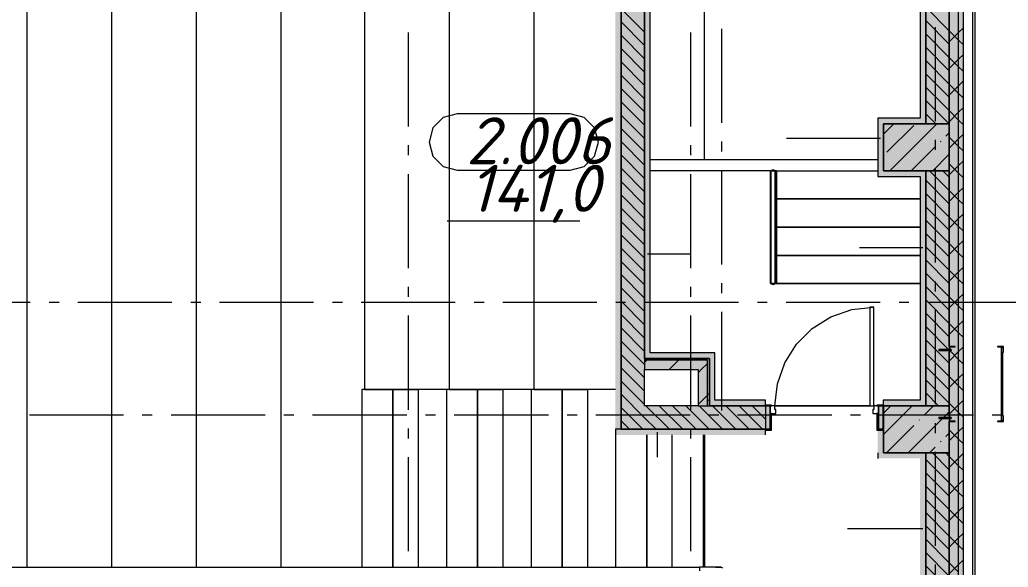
# Model space of a CAD drawing. Header units: millimetres. Extents: x -537608 to 253996, y -217170 to 186033.
# Drawn here: x -352091 to -341584, y 20583 to 26405 of the extents above; entities that cross this region are included whole.
import ezdxf

# ---------------------------------------------------------------- set-up
doc = ezdxf.new("R2010")
doc.units = ezdxf.units.MM
doc.layers.add('PDF _Геометрия', color=7, linetype='Continuous')
doc.layers.add('PDF _Текст', color=7, linetype='Continuous')
doc.layers.add('PDF _Сплошная заливка', color=7, linetype='Continuous', true_color=0xffffff)
doc.styles.add('PDF ISOCPEUR Italic', font='isocpeui.ttf')

msp = doc.modelspace()

# ---------------------------------------------------------------- hatches: boundary and pattern name
at = {"layer": 'PDF _Сплошная заливка', "transparency": 33554559}
h = msp.add_hatch(color=256, dxfattribs=at)
h.paths.add_polyline_path([(-342211.3659, 22131.549), (-342198.3707, 22137.5494), (-342150.6698, 22137.5494), (-342148.3705, 22131.549), (-342209.4196, 22131.549)], flags=0)
h.paths.add_polyline_path([(-342111.3655, 13499.3472), (-342111.3655, 31437.8517), (-342211.3659, 31437.8517), (-342208.6015, 22925.5479), (-342205.3635, 22918.5508), (-342204.8296, 22896.8791), (-342191.3693, 22893.8434), (-342191.3693, 22888.2199), (-342205.3635, 22888.2199), (-342205.3635, 22870.8499), (-342211.3659, 22868.5506), (-342210.143, 22194.0816), (-342205.3635, 22192.2495), (-342205.3635, 22174.8794), (-342191.3693, 22171.8437), (-342191.3693, 22166.2181), (-342205.3635, 22166.2181), (-342209.4713, 22135.6612), (-342211.3659, 22131.549), (-342211.3659, 13499.3472)], flags=0)
h.paths.add_polyline_path([(-342150.6698, 22925.5479), (-342205.3635, 22928.7816), (-342204.4506, 22931.5503), (-342148.3705, 22931.5503)], flags=0)
for points in [[(-342111.3655, 13549.3473), (-342061.3653, 13549.3473), (-342061.3653, 31437.8517), (-342111.3655, 31437.8517), (-342111.3655, 13676.3458)], [(-344781.3648, 22784.3485), (-344761.3682, 22784.3485), (-344761.3682, 22804.3495), (-345449.6247, 22804.3495), (-345449.6247, 22784.3485), (-344883.6905, 22784.3485)], [(-344881.3653, 22684.3481), (-344781.3648, 22684.3481), (-344781.3648, 22784.3485), (-345449.6247, 22784.3485), (-345449.6247, 22684.3481), (-344883.6905, 22684.3481)], [(-342369.7545, 21799.3482), (-342211.3659, 21799.3482), (-342211.3659, 22166.2181), (-342320.3657, 22169.2537), (-342320.3657, 22174.8794), (-342211.3659, 22174.8794), (-342211.3659, 22299.3482), (-342911.3689, 22299.3482), (-342909.371, 21799.3482), (-342461.367, 21799.3482)]]:
    msp.add_hatch(color=256, dxfattribs=at).paths.add_polyline_path(points)
at = {"layer": 'PDF _Сплошная заливка', "true_color": 0xd225fe, "transparency": 33554559}
msp.add_hatch(color=200, dxfattribs=at).paths.add_polyline_path([(-345759.6243, 22049.3493), (-345699.6257, 22049.3493), (-345699.6257, 30989.3525), (-345759.6243, 30989.3525), (-345759.6243, 24461.5948)])
at = {"layer": 'PDF _Сплошная заливка', "transparency": 33554559}
h = msp.add_hatch(color=256, dxfattribs=at)
h.paths.add_polyline_path([(-342369.7545, 13399.3468), (-342211.3659, 13399.3468), (-342211.3659, 16298.9996), (-342461.367, 16298.9996), (-342461.367, 13399.3468)], flags=0)
h.paths.add_polyline_path([(-342461.367, 16798.9996), (-342211.3659, 16798.9996), (-342211.3659, 19649.001), (-342461.367, 19649.001), (-342461.367, 17341.7551)], flags=0)
h.paths.add_polyline_path([(-342211.3659, 20149.0009), (-342211.3659, 21799.3482), (-342461.367, 21799.3482), (-342461.367, 20149.0009), (-342369.7545, 20149.0009)], flags=0)
h.paths.add_polyline_path([(-342211.3659, 22299.3482), (-342211.3659, 22888.2199), (-342320.3657, 22891.2556), (-342320.3657, 22896.8791), (-342211.3659, 22896.8791), (-342211.3659, 24799.3502), (-342461.367, 24799.3502), (-342461.367, 22299.3482), (-342369.7545, 22299.3482)], flags=0)
h.paths.add_polyline_path([(-342461.367, 25299.348), (-342211.3659, 25299.348), (-342211.3659, 27799.3501), (-342461.367, 27799.3501), (-342461.367, 27309.5272)], flags=0)
h.paths.add_polyline_path([(-342211.3659, 28299.3479), (-342211.3659, 30799.35), (-342461.367, 30799.35), (-342461.367, 28299.3479)], flags=0)
at = {"layer": 'PDF _Сплошная заливка', "true_color": 0x56bc34, "transparency": 33554559}
for points in [[(-342521.3655, 25299.348), (-342521.3655, 25359.3509), (-342971.3674, 25359.3509), (-342971.3674, 25299.348), (-342911.3689, 25299.348)], [(-342521.3655, 24739.3474), (-342461.367, 24739.3474), (-342461.367, 24799.3502), (-342911.3689, 24799.3502), (-342911.3689, 24739.3474)]]:
    msp.add_hatch(color=85, dxfattribs=at).paths.add_polyline_path(points)
h = msp.add_hatch(color=85, dxfattribs=at)
h.paths.add_polyline_path([(-342909.371, 22299.3482), (-342521.3655, 22299.3482), (-342521.3655, 22359.3489), (-342914.3658, 22359.3489), (-342914.3658, 22307.3486), (-342909.371, 22307.3486), (-342909.371, 22300.1124)], flags=0)
h.paths.add_polyline_path([(-344761.3682, 22299.3482), (-344169.366, 22299.9079), (-344169.366, 22307.3486), (-344164.3712, 22307.3486), (-344164.3712, 22359.3489), (-344761.3682, 22359.3489)], flags=0)
at = {"layer": 'PDF _Сплошная заливка', "true_color": 0xff7d7d, "transparency": 33554559}
for points in [[(-345759.6243, 21989.3486), (-344164.3712, 21989.3486), (-344164.3712, 22041.3489), (-344169.366, 22041.3489), (-344169.366, 22049.3493), (-345759.6243, 22049.3493)], [(-342914.3658, 21799.3482), (-342911.3689, 21799.3482), (-342914.3658, 22041.3489), (-342971.3674, 22041.3489), (-342971.3674, 21799.3482), (-342964.366, 21799.3482)], [(-342521.3655, 20209.0017), (-342461.367, 20209.0017), (-342461.367, 21799.3482), (-342521.3655, 21799.3482), (-342521.3655, 21613.658)]]:
    msp.add_hatch(color=11, dxfattribs=at).paths.add_polyline_path(points)

# ---------------------------------------------------------------- linework, layer by layer
at = {"layer": 'PDF _Геометрия', "lineweight": 9}
for p, q in [((-342111.3655, 13676.3458), (-342111.3655, 31437.8517)), ((-342061.3653, 13676.3458), (-342061.3653, 31437.8517)), ((-345699.6257, 30989.3525), (-345699.6257, 22049.3493)), ((-345699.6257, 22049.3493), (-345699.6257, 30989.3525)), ((-345449.6247, 30989.3525), (-345449.6247, 22804.3495)), ((-345449.6247, 22804.3495), (-345449.6247, 30989.3525)), ((-345389.6261, 22864.348), (-345389.6261, 30989.3525)), ((-341961.3649, 16002.4086), (-341961.3649, 30896.1943)), ((-341934.3668, 16002.4086), (-341934.3668, 30896.1943)), ((-342521.3655, 27739.3516), (-342521.3655, 25359.3509)), ((-342461.367, 27799.3501), (-342461.367, 25299.348)), ((-342461.367, 25299.348), (-342461.367, 27739.3516)), ((-342211.3659, 25299.348), (-342211.3659, 27799.3501)), ((-342211.3659, 27799.3501), (-342211.3659, 25299.348)), ((-345449.6247, 26272.8323), (-345699.6257, 26522.8333)), ((-342211.3659, 26287.27), (-342461.367, 26537.2667)), ((-345449.6247, 26131.4133), (-345699.6257, 26381.41)), ((-342211.3659, 26145.8467), (-342461.367, 26395.8478)), ((-342111.3655, 26187.2695), (-342211.3659, 26287.27)), ((-342211.3659, 26169.6928), (-342111.3655, 26269.6932)), ((-342111.3655, 26269.6932), (-342061.3653, 26319.6934)), ((-345449.6247, 25989.99), (-345699.6257, 26239.9911)), ((-342211.3659, 26004.4277), (-342461.367, 26254.4245)), ((-342061.3653, 26137.2693), (-342111.3655, 26187.2695)), ((-345449.6247, 25848.5711), (-345699.6257, 26098.5678)), ((-342211.3659, 25863.0045), (-342461.367, 26113.0055)), ((-345449.6247, 25707.1478), (-345699.6257, 25957.1488)), ((-342211.3659, 25721.5812), (-342461.367, 25971.5822)), ((-342111.3655, 25904.4273), (-342211.3659, 26004.4277)), ((-342211.3659, 25886.8506), (-342111.3655, 25986.851)), ((-342111.3655, 25986.851), (-342061.3653, 26036.8512)), ((-342061.3653, 25854.4271), (-342111.3655, 25904.4273)), ((-345449.6247, 25565.7245), (-345699.6257, 25815.7256)), ((-342211.3659, 25580.1622), (-342461.367, 25830.1633)), ((-342111.3655, 25704.0087), (-342061.3653, 25754.009)), ((-345449.6247, 25424.3056), (-345699.6257, 25674.3066)), ((-342211.3659, 25438.739), (-342461.367, 25688.74)), ((-342111.3655, 25621.585), (-342211.3659, 25721.5812)), ((-342211.3659, 25604.0083), (-342111.3655, 25704.0087)), ((-345449.6247, 25282.8823), (-345699.6257, 25532.8833)), ((-342213.3983, 25299.348), (-342461.367, 25547.3167)), ((-342061.3653, 25571.5848), (-342111.3655, 25621.585)), ((-342111.3655, 25338.7385), (-342211.3659, 25438.739)), ((-342111.3655, 25421.1665), (-342061.3653, 25471.1624)), ((-345449.6247, 25141.4633), (-345699.6257, 25391.4644)), ((-342521.3655, 25359.3509), (-342971.3674, 25359.3509)), ((-342971.3674, 25359.3509), (-342971.3674, 25299.348)), ((-342354.8216, 25299.348), (-342461.367, 25405.8978)), ((-342211.3659, 25321.1661), (-342111.3655, 25421.1665)), ((-342061.3653, 25288.7383), (-342111.3655, 25338.7385)), ((-345449.6247, 25000.0401), (-345699.6257, 25250.0411)), ((-342971.3674, 25299.348), (-342971.3674, 24739.3474)), ((-342911.3689, 25186.7356), (-342798.7522, 25299.348)), ((-342911.3689, 24799.3502), (-342911.3689, 25299.348)), ((-342911.3689, 25299.348), (-342521.3655, 25299.348)), ((-342461.367, 25299.348), (-342911.3689, 25299.348)), ((-342911.3689, 25299.348), (-342911.3689, 24799.3502)), ((-342873.4166, 24996.5867), (-342588.2965, 25281.711)), ((-342842.5605, 24799.3502), (-342342.5583, 25299.348)), ((-342521.3655, 25299.348), (-342461.367, 25299.348)), ((-342461.367, 25299.348), (-342211.3659, 25299.348)), ((-342211.3659, 25299.348), (-342461.367, 25299.348)), ((-342211.3659, 25299.348), (-342211.3659, 24799.3502)), ((-342211.3659, 24799.3502), (-342211.3659, 25299.348)), ((-342941.3639, 25142.4623), (-343941.3682, 25142.4623)), ((-342303.1679, 25110.6373), (-342298.4314, 25115.3781)), ((-342246.1491, 25167.6604), (-342211.3659, 25202.4393)), ((-342111.3655, 25055.8963), (-342211.3659, 25155.8967)), ((-342211.3659, 25038.3195), (-342111.3655, 25138.32)), ((-342111.3655, 25138.32), (-342061.3653, 25188.3202)), ((-345449.6247, 24858.6211), (-345699.6257, 25108.6178)), ((-342614.4593, 24799.3502), (-342360.1954, 25053.6098)), ((-342061.3653, 25005.8961), (-342111.3655, 25055.8963)), ((-345449.6247, 24717.1978), (-345699.6257, 24967.1989)), ((-345389.6261, 24919.3473), (-342971.3674, 24919.3473)), ((-342386.3581, 24799.3502), (-342211.3659, 24974.3424)), ((-342111.3655, 24855.4777), (-342061.3653, 24905.478)), ((-345449.6247, 24575.7789), (-345699.6257, 24825.7756)), ((-344111.3654, 24799.3502), (-345389.6261, 24799.3502)), ((-344105.9658, 24499.349), (-344105.9658, 24799.3502)), ((-344105.9658, 24799.3502), (-344065.9639, 24799.3502)), ((-344098.4649, 24799.3502), (-344094.8049, 24808.1859)), ((-344094.8049, 24808.1859), (-344085.9692, 24811.8503)), ((-344085.9692, 24811.8503), (-344077.1248, 24808.1859)), ((-344077.1248, 24808.1859), (-344073.4648, 24799.3502)), ((-344065.9639, 24799.3502), (-344065.9639, 24499.349)), ((-344045.9673, 24799.3502), (-344065.9639, 24799.3502)), ((-344065.9639, 24799.3502), (-344045.9673, 24799.3502)), ((-344045.9673, 24504.0725), (-344045.9673, 24799.3502)), ((-344045.9673, 24799.3502), (-344045.9673, 24499.349)), ((-344045.9673, 24799.3502), (-344045.9673, 24504.0725)), ((-344045.9673, 24499.349), (-344045.9673, 24799.3502)), ((-342461.367, 24799.3502), (-342911.3689, 24799.3502)), ((-342911.3689, 24799.3502), (-342461.367, 24799.3502)), ((-342211.3659, 24799.3502), (-342461.367, 24799.3502)), ((-342461.367, 24799.3502), (-342461.367, 22299.3482)), ((-342461.367, 24739.3474), (-342461.367, 24799.3502)), ((-342461.367, 24799.3502), (-342211.3659, 24799.3502)), ((-342211.3659, 24590.2123), (-342420.5039, 24799.3502)), ((-342211.3659, 24731.6312), (-342279.0807, 24799.3502)), ((-342111.3655, 24773.054), (-342211.3659, 24873.0545)), ((-342211.3659, 24755.4773), (-342111.3655, 24855.4777)), ((-342211.3659, 24799.3502), (-342211.3659, 22931.5503)), ((-342211.3659, 22931.5503), (-342211.3659, 24799.3502)), ((-342971.3674, 24739.3474), (-342911.3689, 24739.3474)), ((-342911.3689, 24739.3474), (-342521.3655, 24739.3474)), ((-342521.3655, 24739.3474), (-342521.3655, 22359.3489)), ((-342461.367, 22299.3482), (-342461.367, 24739.3474)), ((-342211.3659, 24448.789), (-342461.367, 24698.79)), ((-342061.3653, 24723.0538), (-342111.3655, 24773.054)), ((-345449.6247, 24434.3556), (-345699.6257, 24684.3566)), ((-342111.3655, 24490.2118), (-342211.3659, 24590.2123)), ((-342111.3655, 24572.6355), (-342061.3653, 24622.6357)), ((-345449.6247, 24292.9323), (-345699.6257, 24542.9334)), ((-344105.9658, 23599.3494), (-344105.9658, 24499.349)), ((-344065.9639, 24499.349), (-344065.9639, 23599.3494)), ((-344045.9673, 23599.3494), (-344045.9673, 24504.0725)), ((-344045.9673, 24504.0725), (-344045.9673, 23599.3494)), ((-344045.9673, 24499.349), (-344045.9673, 23599.3494)), ((-344045.9673, 23599.3494), (-344045.9673, 24499.349)), ((-342211.3659, 24307.37), (-342461.367, 24557.3711)), ((-342211.3659, 24472.6351), (-342111.3655, 24572.6355)), ((-342061.3653, 24440.2116), (-342111.3655, 24490.2118)), ((-345449.6247, 24151.5133), (-345699.6257, 24401.5144)), ((-342211.3659, 24165.9468), (-342461.367, 24415.9478)), ((-342211.3659, 24024.5278), (-342461.367, 24274.5245)), ((-342111.3655, 24207.3696), (-342211.3659, 24307.37)), ((-342211.3659, 24189.7928), (-342111.3655, 24289.7933)), ((-342111.3655, 24289.7933), (-342061.3653, 24339.7935)), ((-345449.6247, 24010.0901), (-345699.6257, 24260.0911)), ((-342061.3653, 24157.3694), (-342111.3655, 24207.3696)), ((-345449.6247, 23868.6711), (-345699.6257, 24118.6679)), ((-342211.3659, 23883.1045), (-342461.367, 24133.1056)), ((-345449.6247, 23727.2478), (-345699.6257, 23977.2489)), ((-342491.3706, 23980.7625), (-343163.9794, 23980.7625)), ((-342211.3659, 23741.6856), (-342461.367, 23991.6823)), ((-342111.3655, 23924.5274), (-342211.3659, 24024.5278)), ((-342211.3659, 23906.9506), (-342111.3655, 24006.9511)), ((-342111.3655, 24006.9511), (-342061.3653, 24056.9513)), ((-345419.6211, 23917.3967), (-344953.472, 23917.3967)), ((-342061.3653, 23874.5271), (-342111.3655, 23924.5274)), ((-345449.6247, 23585.8288), (-345699.6257, 23835.8256)), ((-342211.3659, 23600.2623), (-342461.367, 23850.2633)), ((-342111.3655, 23724.1088), (-342061.3653, 23774.109)), ((-345449.6247, 23444.4056), (-345699.6257, 23694.4067)), ((-342211.3659, 23458.839), (-342461.367, 23708.8401)), ((-342111.3655, 23641.6851), (-342211.3659, 23741.6856)), ((-342211.3659, 23624.1084), (-342111.3655, 23724.1088)), ((-342061.3653, 23591.6849), (-342111.3655, 23641.6851)), ((-345449.6247, 23302.9823), (-345699.6257, 23552.9834)), ((-344065.9639, 23599.3494), (-344105.9658, 23599.3494)), ((-344094.8049, 23590.5094), (-344098.4649, 23599.3494)), ((-344085.9692, 23586.8494), (-344094.8049, 23590.5094)), ((-344077.1248, 23590.5094), (-344085.9692, 23586.8494)), ((-344073.4648, 23599.3494), (-344077.1248, 23590.5094)), ((-344045.9673, 23599.3494), (-344065.9639, 23599.3494)), ((-344065.9639, 23599.3494), (-344045.9673, 23599.3494)), ((-342211.3659, 23317.4201), (-342461.367, 23567.4211)), ((-342111.3655, 23358.8386), (-342211.3659, 23458.839)), ((-342211.3659, 23341.2661), (-342111.3655, 23441.2666)), ((-342111.3655, 23441.2666), (-342061.3653, 23491.2668)), ((-345449.6247, 23161.5633), (-345699.6257, 23411.5644)), ((-343248.0135, 23323.022), (-343014.3662, 23349.3483)), ((-343014.3662, 23349.3483), (-343054.3682, 23349.3483)), ((-343054.3682, 23349.3483), (-343054.3682, 22299.3482)), ((-343014.3662, 22299.3482), (-343014.3662, 23349.3483)), ((-342211.3659, 23175.9968), (-342461.367, 23425.9978)), ((-342061.3653, 23308.8427), (-342111.3655, 23358.8386)), ((-345449.6247, 23020.1401), (-345699.6257, 23270.1412)), ((-343669.028, 23120.274), (-343469.9486, 23245.3649)), ((-343469.9486, 23245.3649), (-343248.0135, 23323.022)), ((-342211.3659, 23034.5778), (-342461.367, 23284.5746)), ((-345449.6247, 22878.7211), (-345699.6257, 23128.7222)), ((-343835.2878, 22954.0143), (-343669.028, 23120.274)), ((-342214.294, 22896.0826), (-342461.367, 23143.1556)), ((-342111.3655, 23075.9964), (-342211.3659, 23175.9968)), ((-342211.3659, 23058.4239), (-342111.3655, 23158.4244)), ((-342111.3655, 23158.4244), (-342061.3653, 23208.4203)), ((-342061.3653, 23025.9961), (-342111.3655, 23075.9964)), ((-345449.6247, 22737.2978), (-345699.6257, 22987.2989)), ((-343960.383, 22754.9262), (-343835.2878, 22954.0143)), ((-342211.3659, 22751.7356), (-342461.367, 23001.7323)), ((-342111.3655, 22875.5778), (-342061.3653, 22925.578)), ((-345449.6247, 22595.8789), (-345699.6257, 22845.8757)), ((-345449.6247, 22804.3495), (-344761.3682, 22804.3495)), ((-345389.6261, 22804.3495), (-345449.6247, 22804.3495)), ((-345449.6247, 22804.3495), (-345449.6247, 22784.3485)), ((-344761.3682, 22864.348), (-345389.6261, 22864.348)), ((-344761.3682, 22804.3495), (-345389.6261, 22804.3495)), ((-344701.3697, 22864.348), (-344761.3682, 22864.348)), ((-344761.3682, 22804.3495), (-344761.3682, 22784.3485)), ((-344761.3682, 22359.3489), (-344761.3682, 22804.3495)), ((-344701.3697, 22359.3489), (-344701.3697, 22864.348)), ((-342211.3659, 22610.3123), (-342461.367, 22860.3134)), ((-342211.3659, 22775.5774), (-342111.3655, 22875.5778)), ((-342211.3659, 22299.3482), (-342211.3659, 22868.5506)), ((-342211.3659, 22868.5506), (-342211.3659, 22299.3482)), ((-342111.3655, 22793.1541), (-342205.3635, 22887.1564)), ((-345449.6247, 22454.4556), (-345699.6257, 22704.4567)), ((-345449.6247, 22761.7296), (-345427.0014, 22784.3485)), ((-344781.3648, 22784.3485), (-345449.6247, 22784.3485)), ((-345449.6247, 22784.3485), (-345449.6247, 22684.3481)), ((-345187.5929, 22684.3481), (-345087.5925, 22784.3485)), ((-344848.184, 22684.3481), (-344781.3648, 22751.1628)), ((-344781.3648, 22684.3481), (-344781.3648, 22784.3485)), ((-344761.3682, 22784.3485), (-344761.3682, 22684.3481)), ((-344038.0444, 22532.9954), (-343960.383, 22754.9262)), ((-342211.3659, 22468.889), (-342461.367, 22718.8901)), ((-342061.3653, 22743.1539), (-342111.3655, 22793.1541)), ((-345449.6247, 22299.3482), (-345449.6247, 22684.3481)), ((-345449.6247, 22684.3481), (-344881.3653, 22684.3481)), ((-344881.3653, 22651.1624), (-344848.184, 22684.3481)), ((-344881.3653, 22684.3481), (-344881.3653, 22299.3482)), ((-344781.3648, 22299.3482), (-344781.3648, 22684.3481)), ((-344761.3682, 22684.3481), (-344761.3682, 22299.3482)), ((-342111.3655, 22510.3119), (-342211.3659, 22610.3123)), ((-342211.3659, 22492.7351), (-342111.3655, 22592.7356)), ((-342111.3655, 22592.7356), (-342061.3653, 22642.7358)), ((-345449.6247, 22313.0345), (-345699.6257, 22563.0334)), ((-344064.3707, 22299.3482), (-344038.0444, 22532.9954)), ((-342211.3659, 22327.47), (-342461.367, 22577.4711)), ((-342061.3653, 22460.3117), (-342111.3655, 22510.3119)), ((-345449.6247, 22171.6134), (-345699.6257, 22421.6145)), ((-344881.3653, 22311.7535), (-344781.3648, 22411.7539)), ((-342324.6716, 22299.3482), (-342461.367, 22436.0479)), ((-345468.7774, 22049.3493), (-345699.6257, 22280.1912)), ((-344881.3653, 22299.3482), (-345449.6247, 22299.3482)), ((-345185.9394, 22049.3493), (-345435.9405, 22299.3482)), ((-345044.5162, 22049.3493), (-345294.5172, 22299.3482)), ((-344903.0929, 22049.3493), (-345153.094, 22299.3482)), ((-344761.6782, 22049.3493), (-345011.6707, 22299.3482)), ((-344881.3653, 22299.3482), (-344781.3648, 22299.3482)), ((-344620.255, 22049.3493), (-344870.256, 22299.3482)), ((-344781.3648, 22299.3482), (-344761.3682, 22299.3482)), ((-344761.3682, 22299.3482), (-344761.3682, 22359.3489)), ((-344761.3682, 22299.3482), (-344169.366, 22299.3482)), ((-344169.366, 22299.3482), (-344761.3682, 22299.3482)), ((-344478.8317, 22049.3493), (-344728.8327, 22299.3482)), ((-344164.3712, 22359.3489), (-344701.3697, 22359.3489)), ((-344337.4084, 22049.3493), (-344587.4095, 22299.3482)), ((-344195.9852, 22049.3493), (-344445.9862, 22299.3482)), ((-344164.3712, 22159.1499), (-344304.5629, 22299.3482)), ((-344099.3692, 22307.3486), (-344169.366, 22307.3486)), ((-344169.366, 22307.3486), (-344169.366, 22299.3482)), ((-344169.366, 22299.3482), (-344099.3692, 22299.3482)), ((-344164.3712, 22307.3486), (-344164.3712, 22359.3489)), ((-344114.3709, 22299.3482), (-344164.3712, 22299.3482)), ((-344164.3712, 22299.3482), (-344164.3712, 22049.3493)), ((-344064.3707, 22299.3482), (-344114.3709, 22299.3482)), ((-344114.3709, 22299.3482), (-344114.3709, 22219.3487)), ((-344114.3709, 22049.3493), (-344114.3709, 22299.3482)), ((-344099.3692, 22299.3482), (-344114.3709, 22299.3482)), ((-344114.3709, 22299.3482), (-344114.3709, 22298.3492)), ((-344114.3709, 22298.3492), (-344099.3692, 22298.3492)), ((-344099.3692, 22299.3482), (-344099.3692, 22307.3486)), ((-344099.3692, 22298.3492), (-344099.3692, 22299.3482)), ((-344064.3707, 22259.3484), (-344064.3707, 22299.3482)), ((-343054.3682, 22299.3482), (-343014.3662, 22299.3482)), ((-343014.3662, 22299.3482), (-343014.3662, 22259.3484)), ((-342964.366, 22299.3482), (-343014.3662, 22299.3482)), ((-342909.371, 22307.3486), (-342979.3678, 22307.3486)), ((-342979.3678, 22307.3486), (-342979.3678, 22299.3482)), ((-342964.366, 22299.3482), (-342979.3678, 22299.3482)), ((-342979.3678, 22299.3482), (-342979.3678, 22298.3492)), ((-342979.3678, 22299.3482), (-342909.371, 22299.3482)), ((-342979.3678, 22298.3492), (-342964.366, 22298.3492)), ((-342964.366, 22219.3487), (-342964.366, 22299.3482)), ((-342914.3658, 22299.3482), (-342964.366, 22299.3482)), ((-342964.366, 22299.3482), (-342964.366, 22049.3493)), ((-342964.366, 22298.3492), (-342964.366, 22299.3482)), ((-342521.3655, 22359.3489), (-342914.3658, 22359.3489)), ((-342914.3658, 22359.3489), (-342914.3658, 22307.3486)), ((-342914.3658, 22049.3493), (-342914.3658, 22299.3482)), ((-342911.3689, 21993.3573), (-342605.3738, 22299.3482)), ((-342911.3689, 22221.4543), (-342833.475, 22299.3482)), ((-342911.3689, 22299.3482), (-342911.3689, 22049.3493)), ((-342909.371, 22299.3482), (-342909.371, 22307.3486)), ((-342461.367, 22299.3482), (-342909.371, 22299.3482)), ((-342909.371, 22299.3482), (-342521.3655, 22299.3482)), ((-342521.3655, 22299.3482), (-342461.367, 22299.3482)), ((-342474.2416, 22202.3791), (-342377.2812, 22299.3482)), ((-342461.367, 22299.3482), (-342211.3659, 22299.3482)), ((-342211.3659, 22299.3482), (-342461.367, 22299.3482)), ((-342111.3655, 22227.4697), (-342211.3659, 22327.47)), ((-342211.3659, 22209.8929), (-342111.3655, 22309.8934)), ((-342211.3659, 22299.3482), (-342211.3659, 22194.5488)), ((-342211.3659, 22194.5488), (-342211.3659, 22299.3482)), ((-342111.3655, 22309.8934), (-342061.3653, 22359.8936)), ((-345327.3627, 22049.3493), (-345449.6247, 22171.6134)), ((-344114.3709, 22219.3487), (-344054.3638, 22219.3487)), ((-344099.3692, 22219.3487), (-344114.3709, 22219.3487)), ((-344114.3709, 22219.3487), (-344114.3709, 22049.3493)), ((-344099.3692, 22049.3493), (-344099.3692, 22219.3487)), ((-344054.3638, 22259.3484), (-344064.3707, 22259.3484)), ((-344054.3638, 22219.3487), (-344054.3638, 22259.3484)), ((-343014.3662, 22259.3484), (-343024.3646, 22259.3484)), ((-343024.3646, 22259.3484), (-343024.3646, 22219.3487)), ((-343024.3646, 22219.3487), (-342964.366, 22219.3487)), ((-342964.366, 22219.3487), (-342979.3678, 22219.3487)), ((-342979.3678, 22219.3487), (-342979.3678, 22049.3493)), ((-342964.366, 22049.3493), (-342964.366, 22219.3487)), ((-342277.1172, 22171.4088), (-342211.3659, 22237.1601)), ((-342061.3653, 22177.4694), (-342111.3655, 22227.4697)), ((-345610.2006, 22049.3493), (-345699.6257, 22138.7701)), ((-342873.4166, 21803.2084), (-342588.2965, 22088.3306)), ((-342649.1822, 21799.3482), (-342279.2701, 22169.2537)), ((-342531.2691, 22145.3559), (-342526.5326, 22150.0968)), ((-342211.3659, 21799.3482), (-342211.3659, 22131.549)), ((-342211.3659, 22131.549), (-342211.3659, 21799.3482)), ((-342111.3655, 22027.0511), (-342061.3653, 22077.0513)), ((-345699.6257, 22049.3493), (-345759.6243, 22049.3493)), ((-345759.6243, 22049.3493), (-345759.6243, 21989.3486)), ((-345699.6257, 22049.3493), (-345449.6247, 22049.3493)), ((-345449.6247, 22049.3493), (-345699.6257, 22049.3493)), ((-345449.6247, 22049.3493), (-344169.366, 22049.3493)), ((-344169.366, 22049.3493), (-345449.6247, 22049.3493)), ((-345315.4526, 22019.3478), (-345315.4526, 21753.1996)), ((-344099.3692, 22049.3493), (-344169.366, 22049.3493)), ((-344169.366, 22049.3493), (-344169.366, 22041.3489)), ((-344169.366, 22041.3489), (-344099.3692, 22041.3489)), ((-344164.3712, 22049.3493), (-344114.3709, 22049.3493)), ((-344164.3712, 21989.3486), (-344164.3712, 22041.3489)), ((-344114.3709, 22049.3493), (-344099.3692, 22049.3493)), ((-344099.3692, 22041.3489), (-344099.3692, 22049.3493)), ((-342979.3678, 22049.3493), (-342964.366, 22049.3493)), ((-342909.371, 22049.3493), (-342979.3678, 22049.3493)), ((-342979.3678, 22049.3493), (-342979.3678, 22041.3489)), ((-342979.3678, 22041.3489), (-342909.371, 22041.3489)), ((-342964.366, 22049.3493), (-342914.3658, 22049.3493)), ((-342911.3689, 21799.3482), (-342911.3689, 22041.3489)), ((-342911.3689, 22041.3489), (-342911.3689, 21799.3482)), ((-342909.371, 22041.3489), (-342909.371, 22049.3493)), ((-342246.1491, 21974.2822), (-342211.3659, 22009.061)), ((-342111.3655, 21944.6274), (-342211.3659, 22044.6278)), ((-342211.3659, 21927.0507), (-342111.3655, 22027.0511)), ((-342421.0809, 21799.3482), (-342360.1954, 21860.2316)), ((-342303.1679, 21917.2569), (-342298.4314, 21921.9977)), ((-342061.3653, 21894.6272), (-342111.3655, 21944.6274)), ((-342971.3674, 21799.3482), (-342971.3674, 21739.3475)), ((-342521.3655, 21799.3482), (-342911.3689, 21799.3482)), ((-342911.3689, 21799.3482), (-342461.367, 21799.3482)), ((-342461.367, 21799.3482), (-342521.3655, 21799.3482)), ((-342461.367, 21799.3482), (-342461.367, 20149.0009)), ((-342211.3659, 21799.3482), (-342461.367, 21799.3482)), ((-342461.367, 20209.0017), (-342461.367, 21799.3482)), ((-342461.367, 21799.3482), (-342211.3659, 21799.3482)), ((-342211.3659, 21620.3623), (-342390.3539, 21799.3482)), ((-342211.3659, 21761.7834), (-342248.9307, 21799.3482)), ((-342211.3659, 20149.0009), (-342211.3659, 21799.3482)), ((-342211.3659, 21799.3482), (-342211.3659, 20149.0009)), ((-342111.3655, 21661.783), (-342211.3659, 21761.7834)), ((-342111.3655, 21744.2089), (-342061.3653, 21794.2091)), ((-342211.3659, 21478.9412), (-342461.367, 21728.9423)), ((-342211.3659, 21644.2085), (-342111.3655, 21744.2089)), ((-342061.3653, 21611.785), (-342111.3655, 21661.783)), ((-342211.3659, 21337.5201), (-342461.367, 21587.519)), ((-342211.3659, 21196.0989), (-342461.367, 21446.0979)), ((-342111.3655, 21378.9408), (-342211.3659, 21478.9412)), ((-342211.3659, 21361.3662), (-342111.3655, 21461.3645)), ((-342111.3655, 21461.3645), (-342061.3653, 21511.3647)), ((-342061.3653, 21328.9406), (-342111.3655, 21378.9408)), ((-342211.3659, 21054.6778), (-342461.367, 21304.6768)), ((-342111.3655, 21178.5222), (-342061.3653, 21228.5224)), ((-342211.3659, 20913.2567), (-342461.367, 21163.2557)), ((-342111.3655, 21096.0985), (-342211.3659, 21196.0989)), ((-342211.3659, 21078.5218), (-342111.3655, 21178.5222)), ((-342211.3659, 20771.8334), (-342461.367, 21021.8346)), ((-342061.3653, 21046.0983), (-342111.3655, 21096.0985)), ((-342491.3706, 20991.5101), (-343291.3654, 20991.5101)), ((-342111.3655, 20813.2563), (-342211.3659, 20913.2567)), ((-342111.3655, 20895.68), (-342061.3653, 20945.6802)), ((-342211.3659, 20630.4123), (-342461.367, 20880.4134)), ((-342211.3659, 20795.6796), (-342111.3655, 20895.68)), ((-342061.3653, 20763.2561), (-342111.3655, 20813.2563)), ((-342211.3659, 20488.9912), (-342461.367, 20738.9923)), ((-342211.3659, 20347.5701), (-342461.367, 20597.5712)), ((-342111.3655, 20530.4119), (-342211.3659, 20630.4123)), ((-342211.3659, 20512.8374), (-342111.3655, 20612.8378)), ((-342111.3655, 20612.8378), (-342061.3653, 20662.838)), ((-357146.3677, 20583.8116), (-344866.3721, 20583.8116)), ((-344866.3721, 20583.8116), (-344866.3721, 20543.8098)), ((-344696.3662, 20583.8116), (-344866.3721, 20583.8116)), ((-344685.2053, 20583.8116), (-344696.3662, 20583.8116)), ((-344696.3662, 20583.8116), (-344669.6696, 20583.8116)), ((-344660.1363, 20583.8116), (-344685.2053, 20583.8116)), ((-344669.6696, 20583.8116), (-344648.5448, 20583.8116)), ((-344642.637, 20583.8116), (-344660.1363, 20583.8116)), ((-344648.5448, 20583.8116), (-344637.4183, 20583.8116)), ((-344636.3677, 20583.8116), (-344642.637, 20583.8116)), ((-344637.4183, 20583.8116), (-344636.3677, 20583.8116)), ((-344636.3677, 20583.8116), (-344622.0376, 20577.7618))]:
    msp.add_line(p, q, dxfattribs=at)
at = {"layer": 'PDF _Геометрия', "color": 9, "lineweight": 9, "true_color": 0xc0c0c0}
for p, q in [((-352011.3734, 20583.8116), (-352011.3734, 30989.3525)), ((-351111.3695, 20583.8116), (-351111.3695, 30989.3525)), ((-350211.3657, 20583.8116), (-350211.3657, 30989.3525)), ((-349311.3704, 20583.8116), (-349311.3704, 30989.3525)), ((-348426.3684, 30989.3525), (-348426.3684, 22474.3489)), ((-347526.3645, 30989.3525), (-347526.3645, 22473.6643)), ((-346626.3693, 30989.3525), (-346626.3693, 22471.3477)), ((-344811.3684, 24919.3473), (-344811.3684, 30989.3525)), ((-348126.3671, 22474.3489), (-348456.3719, 22474.3489)), ((-348456.3719, 22474.3489), (-348456.3719, 20583.8116)), ((-348426.3684, 22474.3489), (-347856.3693, 22474.3489)), ((-347856.3693, 22474.3489), (-348126.3671, 22474.3489)), ((-348126.3671, 22474.3489), (-348126.3671, 20583.8116)), ((-348126.3671, 20583.8116), (-348126.3671, 22474.3489)), ((-347526.3645, 22474.3489), (-347856.3693, 22474.3489)), ((-347856.3693, 22474.3489), (-347856.3693, 20583.8116)), ((-347226.3719, 22473.6643), (-347556.3681, 22473.6643)), ((-347556.3681, 22473.6643), (-347556.3681, 20583.8116)), ((-347526.3645, 22473.6643), (-346956.3655, 22473.6643)), ((-346956.3655, 22473.6643), (-347226.3719, 22473.6643)), ((-347226.3719, 22473.6643), (-347226.3719, 20583.8116)), ((-347226.3719, 20583.8116), (-347226.3719, 22473.6643)), ((-346626.3693, 22473.6643), (-346956.3655, 22473.6643)), ((-346956.3655, 22473.6643), (-346956.3655, 20583.8116)), ((-346326.368, 22471.3477), (-346656.3643, 22471.3477)), ((-346656.3643, 22471.3477), (-346656.3643, 20583.8116)), ((-346626.3693, 22471.3477), (-346056.3703, 22471.3477)), ((-346056.3703, 22471.3477), (-346326.368, 22471.3477)), ((-346326.368, 22471.3477), (-346326.368, 20583.8116)), ((-346326.368, 20583.8116), (-346326.368, 22471.3477)), ((-345759.6243, 22471.3477), (-346056.3703, 22471.3477)), ((-346056.3703, 22471.3477), (-346056.3703, 20583.8116)), ((-344064.3707, 22299.3482), (-343054.3682, 22299.3482)), ((-343054.3682, 22299.3482), (-344064.3707, 22299.3482)), ((-345756.369, 20583.8116), (-345756.369, 21989.9794)), ((-345426.3641, 20583.8116), (-345426.3641, 21989.3486)), ((-345426.3641, 21989.3486), (-345426.3641, 20583.8116)), ((-345156.3665, 20583.8116), (-345156.3665, 21989.3486)), ((-344826.3702, 21989.3486), (-344826.3702, 20583.1291)), ((-344811.3684, 21989.3486), (-344811.3684, 20583.1291))]:
    msp.add_line(p, q, dxfattribs=at)
at = {"layer": 'PDF _Геометрия', "color": 253, "lineweight": 9, "true_color": 0xaaaaaa}
for p, q in [((-347961.3647, 26269.8525), (-347961.3647, 25269.8483)), ((-344961.3691, 26269.8525), (-344961.3691, 25269.8483)), ((-344631.3642, 26309.721), (-344631.3642, 25309.721)), ((-342361.3666, 26327.7111), (-342361.3666, 25327.7068)), ((-347590.2125, 25364.8237), (-347700.0218, 25255.0188)), ((-347440.2205, 25405.0194), (-347590.2125, 25364.8237)), ((-346240.2154, 25405.0194), (-347440.2205, 25405.0194)), ((-346090.2147, 25364.8237), (-346240.2154, 25405.0194)), ((-345980.4055, 25255.0188), (-346090.2147, 25364.8237)), ((-347700.0218, 25255.0188), (-347740.2132, 25105.0181)), ((-345940.2141, 25105.0181), (-345980.4055, 25255.0188)), ((-342361.3666, 25127.7102), (-342361.3666, 25021.8753)), ((-347961.3647, 25069.8518), (-347961.3647, 24964.0168)), ((-347740.2132, 25105.0181), (-347700.0218, 24955.0174)), ((-345980.4055, 24955.0174), (-345940.2141, 25105.0181)), ((-344961.3691, 25069.8518), (-344961.3691, 24964.0168)), ((-344631.3642, 25109.7244), (-344631.3642, 25003.8895)), ((-347700.0218, 24955.0174), (-347590.2125, 24845.2082)), ((-346090.2147, 24845.2082), (-345980.4055, 24955.0174)), ((-347590.2125, 24845.2082), (-347440.2205, 24805.0168)), ((-347440.2205, 24805.0168), (-346240.2154, 24805.0168)), ((-346240.2154, 24805.0168), (-346090.2147, 24845.2082)), ((-344631.3642, 24803.8886), (-344631.3642, 23803.8887)), ((-344111.3654, 24499.349), (-344111.3654, 24799.3502)), ((-344111.3654, 24799.3502), (-344105.9658, 24799.3502)), ((-344065.9639, 24799.3502), (-342971.3674, 24799.3502)), ((-342361.3666, 24821.8744), (-342361.3666, 23821.8744)), ((-347961.3647, 24764.016), (-347961.3647, 23764.016)), ((-344961.3691, 24764.016), (-344961.3691, 23764.016)), ((-344111.3654, 24199.3476), (-344111.3654, 24499.349)), ((-344105.9658, 24499.349), (-344111.3654, 24499.349)), ((-344111.3654, 24499.349), (-344105.9658, 24499.349)), ((-342521.3655, 24499.349), (-344065.9639, 24499.349)), ((-344065.9639, 24499.349), (-342521.3655, 24499.349)), ((-347549.2547, 24266.9806), (-346136.3396, 24266.9806)), ((-344111.3654, 23899.3507), (-344111.3654, 24199.3476)), ((-344105.9658, 24199.3476), (-344111.3654, 24199.3476)), ((-344111.3654, 24199.3476), (-344105.9658, 24199.3476)), ((-342521.3655, 24199.3476), (-344065.9639, 24199.3476)), ((-344065.9639, 24199.3476), (-342521.3655, 24199.3476)), ((-344111.3654, 23599.3494), (-344111.3654, 23899.3507)), ((-344111.3654, 23899.3507), (-344105.9658, 23899.3507)), ((-344105.9658, 23899.3507), (-344111.3654, 23899.3507)), ((-342521.3655, 23899.3507), (-344065.9639, 23899.3507)), ((-344065.9639, 23899.3507), (-342521.3655, 23899.3507)), ((-347961.3647, 23564.0151), (-347961.3647, 23458.1845)), ((-344961.3691, 23564.0151), (-344961.3691, 23458.1845)), ((-344631.3642, 23603.8879), (-344631.3642, 23498.0572)), ((-344111.3654, 23599.3494), (-344105.9658, 23599.3494)), ((-344105.9658, 23599.3494), (-344111.3654, 23599.3494)), ((-342521.3655, 23599.3494), (-344065.9639, 23599.3494)), ((-344065.9639, 23599.3494), (-342521.3655, 23599.3494)), ((-342361.3666, 23621.8737), (-342361.3666, 23516.043)), ((-351980.0264, 23399.3486), (-352980.0306, 23399.3486)), ((-351674.1949, 23399.3486), (-351780.0341, 23399.3486)), ((-350474.1983, 23399.3486), (-351474.194, 23399.3486)), ((-350168.3669, 23399.3486), (-350274.1975, 23399.3486)), ((-348968.3617, 23399.3486), (-349968.366, 23399.3486)), ((-348662.5302, 23399.3486), (-348768.3609, 23399.3486)), ((-347462.5337, 23399.3486), (-348462.5294, 23399.3486)), ((-347156.6936, 23399.3486), (-347262.5329, 23399.3486)), ((-345956.6971, 23399.3486), (-346956.6928, 23399.3486)), ((-345650.8656, 23399.3486), (-345756.6962, 23399.3486)), ((-344450.8605, 23399.3486), (-345450.8648, 23399.3486)), ((-344145.0291, 23399.3486), (-344250.8597, 23399.3486)), ((-342945.0325, 23399.3486), (-343945.0282, 23399.3486)), ((-342639.1924, 23399.3486), (-342745.0316, 23399.3486)), ((-341439.1959, 23399.3486), (-342439.1916, 23399.3486)), ((-347961.3647, 23258.1836), (-347961.3647, 22258.1836)), ((-344961.3691, 23258.1836), (-344961.3691, 22258.1836)), ((-344631.3642, 23298.0564), (-344631.3642, 22249.3479)), ((-342361.3666, 23316.0421), (-342361.3666, 22316.0422)), ((-342211.3659, 22931.5503), (-342211.3659, 22868.5506)), ((-342148.3705, 22931.5503), (-342211.3659, 22931.5503)), ((-342205.131, 22920.3593), (-342205.3635, 22918.5508)), ((-342205.3635, 22918.5508), (-342205.131, 22920.3593)), ((-342205.3635, 22870.8499), (-342205.3635, 22918.5508)), ((-342204.4334, 22922.0472), (-342205.131, 22920.3593)), ((-342205.131, 22920.3593), (-342204.4334, 22922.0472)), ((-342203.3139, 22923.4983), (-342204.4334, 22922.0472)), ((-342204.4334, 22922.0472), (-342203.3139, 22923.4983)), ((-342201.8671, 22924.6092), (-342203.3139, 22923.4983)), ((-342203.3139, 22923.4983), (-342201.8671, 22924.6092)), ((-342200.1792, 22925.311), (-342201.8671, 22924.6092)), ((-342201.8671, 22924.6092), (-342200.1792, 22925.311)), ((-342198.3707, 22925.5479), (-342200.1792, 22925.311)), ((-342200.1792, 22925.311), (-342198.3707, 22925.5479)), ((-342198.3707, 22925.5479), (-342150.6698, 22925.5479)), ((-342150.6698, 22925.5479), (-342150.0756, 22925.6254)), ((-342150.0756, 22925.6254), (-342149.5159, 22925.8579)), ((-342149.5159, 22925.8579), (-342149.0422, 22926.2239)), ((-342149.0422, 22926.2239), (-342148.6719, 22926.6976)), ((-342148.6719, 22926.6976), (-342148.448, 22927.253)), ((-342148.448, 22927.253), (-342148.3705, 22927.8472)), ((-342148.3705, 22927.8472), (-342148.3705, 22931.5503)), ((-341636.3634, 22931.5503), (-341699.3675, 22931.5503)), ((-341699.3675, 22931.5503), (-341699.3675, 22927.8472)), ((-341699.3675, 22927.8472), (-341699.29, 22927.253)), ((-341699.29, 22927.253), (-341699.0575, 22926.6976)), ((-341699.0575, 22926.6976), (-341698.6958, 22926.2239)), ((-341698.6958, 22926.2239), (-341698.2135, 22925.8579)), ((-341698.2135, 22925.8579), (-341697.6624, 22925.6254)), ((-341697.6624, 22925.6254), (-341697.0682, 22925.5479)), ((-341697.0682, 22925.5479), (-341649.3673, 22925.5479)), ((-341660.0632, 22915.5496), (-341660.3646, 22915.5496)), ((-341660.3646, 22915.5496), (-341660.3646, 22147.5476)), ((-341659.1589, 22915.5496), (-341660.0632, 22915.5496)), ((-341657.7294, 22915.5496), (-341659.1589, 22915.5496)), ((-341655.8692, 22915.5496), (-341657.7294, 22915.5496)), ((-341653.6991, 22915.5496), (-341655.8692, 22915.5496)), ((-341651.3653, 22915.5496), (-341653.6991, 22915.5496)), ((-341649.0401, 22915.5496), (-341651.3653, 22915.5496)), ((-341649.3673, 22925.5479), (-341647.5589, 22925.311)), ((-341647.5589, 22925.311), (-341649.3673, 22925.5479)), ((-341646.8699, 22915.5496), (-341649.0401, 22915.5496)), ((-341647.5589, 22925.311), (-341645.8709, 22924.6092)), ((-341645.8709, 22924.6092), (-341647.5589, 22925.311)), ((-341645.0011, 22915.5496), (-341646.8699, 22915.5496)), ((-341645.8709, 22924.6092), (-341644.4155, 22923.4983)), ((-341644.4155, 22923.4983), (-341645.8709, 22924.6092)), ((-341643.5716, 22915.5496), (-341645.0011, 22915.5496)), ((-341644.4155, 22923.4983), (-341643.3046, 22922.0472)), ((-341643.3046, 22922.0472), (-341644.4155, 22923.4983)), ((-341642.6759, 22915.5496), (-341643.5716, 22915.5496)), ((-341643.3046, 22922.0472), (-341642.607, 22920.3593)), ((-341642.607, 22920.3593), (-341643.3046, 22922.0472)), ((-341642.3659, 22915.5496), (-341642.6759, 22915.5496)), ((-341642.607, 22920.3593), (-341642.3659, 22918.5508)), ((-341642.3659, 22918.5508), (-341642.607, 22920.3593)), ((-341642.3659, 22918.5508), (-341642.3659, 22870.8499)), ((-341636.3634, 22868.5506), (-341636.3634, 22931.5503)), ((-342211.3659, 22897.5509), (-342320.3657, 22897.5509)), ((-342320.3657, 22897.3786), (-342320.3657, 22897.5509)), ((-342320.3657, 22897.5509), (-342320.3657, 22897.3786)), ((-342320.3657, 22896.8791), (-342320.3657, 22897.3786)), ((-342320.3657, 22897.3786), (-342320.3657, 22896.8791)), ((-342320.3657, 22896.8791), (-342320.3657, 22896.0826)), ((-342320.3657, 22896.0826), (-342320.3657, 22895.0491)), ((-342320.3657, 22895.0491), (-342320.3657, 22893.8434)), ((-342320.3657, 22893.8434), (-342320.3657, 22892.5474)), ((-342320.3657, 22892.5474), (-342320.3657, 22891.2556)), ((-342320.3657, 22891.2556), (-342320.3657, 22890.0499)), ((-342320.3657, 22890.0499), (-342320.3657, 22889.0122)), ((-342320.3657, 22889.0122), (-342320.3657, 22888.2199)), ((-342320.3657, 22888.2199), (-342320.3657, 22887.7204)), ((-342320.3657, 22888.2199), (-342320.3657, 22887.7204)), ((-342320.3657, 22887.7204), (-342320.3657, 22887.5482)), ((-342320.3657, 22887.7204), (-342320.3657, 22887.5482)), ((-342320.3657, 22887.5482), (-342211.3659, 22887.5482)), ((-342211.3659, 22868.5506), (-342207.6715, 22868.5506)), ((-342207.6715, 22868.5506), (-342207.0686, 22868.6281)), ((-342207.0686, 22868.6281), (-342206.5174, 22868.8563)), ((-342206.5174, 22868.8563), (-342206.0438, 22869.2223)), ((-342206.0438, 22869.2223), (-342205.6735, 22869.7002)), ((-342205.6735, 22869.7002), (-342205.4496, 22870.2514)), ((-342205.4496, 22870.2514), (-342205.3635, 22870.8499)), ((-342201.3676, 22900.5478), (-342205.3635, 22900.5478)), ((-342191.3693, 22897.5509), (-342205.3635, 22897.5509)), ((-342205.3635, 22887.5482), (-342191.3693, 22887.5482)), ((-342205.3635, 22884.547), (-342201.3676, 22884.547)), ((-342201.3676, 22900.2765), (-342201.3676, 22900.5478)), ((-342201.3676, 22900.5478), (-342201.3676, 22900.2765)), ((-342201.3676, 22899.4756), (-342201.3676, 22900.2765)), ((-342201.3676, 22900.2765), (-342201.3676, 22899.4756)), ((-342201.3676, 22898.2054), (-342201.3676, 22899.4756)), ((-342201.3676, 22899.4756), (-342201.3676, 22898.2054)), ((-342201.3676, 22896.5475), (-342201.3676, 22898.2054)), ((-342201.3676, 22898.2054), (-342201.3676, 22896.5475)), ((-342201.3676, 22896.5475), (-342201.3676, 22894.6186)), ((-342201.3676, 22894.6186), (-342201.3676, 22892.5474)), ((-342201.3676, 22892.5474), (-342201.3676, 22890.4763)), ((-342201.3676, 22890.4763), (-342201.3676, 22888.5472)), ((-342201.3676, 22886.8938), (-342201.3676, 22888.5472)), ((-342201.3676, 22888.5472), (-342201.3676, 22886.8938)), ((-342201.3676, 22885.6192), (-342201.3676, 22886.8938)), ((-342201.3676, 22886.8938), (-342201.3676, 22885.6192)), ((-342201.3676, 22884.8226), (-342201.3676, 22885.6192)), ((-342201.3676, 22885.6192), (-342201.3676, 22884.8226)), ((-342201.3676, 22884.547), (-342201.3676, 22884.8226)), ((-342201.3676, 22884.8226), (-342201.3676, 22884.547)), ((-342191.3693, 22897.3786), (-342191.3693, 22897.5509)), ((-342191.3693, 22897.5509), (-342191.3693, 22897.3786)), ((-342191.3693, 22896.8791), (-342191.3693, 22897.3786)), ((-342191.3693, 22897.3786), (-342191.3693, 22896.8791)), ((-342191.3693, 22896.8791), (-342191.3693, 22896.0826)), ((-342191.3693, 22896.0826), (-342191.3693, 22895.0491)), ((-342191.3693, 22895.0491), (-342191.3693, 22893.8434)), ((-342191.3693, 22893.8434), (-342191.3693, 22892.5474)), ((-342191.3693, 22892.5474), (-342191.3693, 22891.2556)), ((-342191.3693, 22891.2556), (-342191.3693, 22890.0499)), ((-342191.3693, 22890.0499), (-342191.3693, 22889.0122)), ((-342191.3693, 22889.0122), (-342191.3693, 22888.2199)), ((-342191.3693, 22887.7204), (-342191.3693, 22888.2199)), ((-342191.3693, 22888.2199), (-342191.3693, 22887.7204)), ((-342191.3693, 22887.5482), (-342191.3693, 22887.7204)), ((-342191.3693, 22887.7204), (-342191.3693, 22887.5482)), ((-341642.3659, 22870.8499), (-341642.2884, 22870.2514)), ((-341642.3659, 22192.2495), (-341642.3659, 22870.8499)), ((-341642.2884, 22870.2514), (-341642.0559, 22869.7002)), ((-341642.0559, 22869.7002), (-341641.6942, 22869.2223)), ((-341641.6942, 22869.2223), (-341641.2205, 22868.8563)), ((-341641.2205, 22868.8563), (-341640.6607, 22868.6281)), ((-341640.6607, 22868.6281), (-341640.0665, 22868.5506)), ((-341640.0665, 22868.5506), (-341636.3634, 22868.5506)), ((-350989.6156, 22199.3477), (-351989.6113, 22199.3477)), ((-350683.7841, 22199.3477), (-350789.6148, 22199.3477)), ((-349483.779, 22199.3477), (-350483.7833, 22199.3477)), ((-349177.9476, 22199.3477), (-349283.7782, 22199.3477)), ((-347977.9424, 22199.3477), (-348977.9467, 22199.3477)), ((-347672.1109, 22199.3477), (-347777.9502, 22199.3477)), ((-346472.1144, 22199.3477), (-347472.1101, 22199.3477)), ((-346166.2829, 22199.3477), (-346272.1136, 22199.3477)), ((-344966.2778, 22199.3477), (-345966.2821, 22199.3477)), ((-344660.4463, 22199.3477), (-344766.277, 22199.3477)), ((-343460.4412, 22199.3477), (-344460.4455, 22199.3477)), ((-343154.6097, 22199.3477), (-343260.4489, 22199.3477)), ((-341954.6132, 22199.3477), (-342954.6088, 22199.3477)), ((-342211.3659, 22175.549), (-342320.3657, 22175.549)), ((-342320.3657, 22175.3789), (-342320.3657, 22175.549)), ((-342320.3657, 22175.549), (-342320.3657, 22175.3789)), ((-342320.3657, 22174.8794), (-342320.3657, 22175.3789)), ((-342320.3657, 22175.3789), (-342320.3657, 22174.8794)), ((-342320.3657, 22174.8794), (-342320.3657, 22174.085)), ((-342320.3657, 22174.085), (-342320.3657, 22173.0494)), ((-342320.3657, 22173.0494), (-342320.3657, 22171.8437)), ((-342320.3657, 22171.8437), (-342320.3657, 22170.5476)), ((-342320.3657, 22170.5476), (-342320.3657, 22169.2537)), ((-342207.6715, 22194.5488), (-342211.3659, 22194.5488)), ((-342211.3659, 22194.5488), (-342211.3659, 22131.549)), ((-342207.0686, 22194.4691), (-342207.6715, 22194.5488)), ((-342206.5174, 22194.2409), (-342207.0686, 22194.4691)), ((-342206.0438, 22193.8749), (-342206.5174, 22194.2409)), ((-342205.6735, 22193.3991), (-342206.0438, 22193.8749)), ((-342205.4496, 22192.8436), (-342205.6735, 22193.3991)), ((-342205.3635, 22192.2495), (-342205.4496, 22192.8436)), ((-342205.3635, 22144.5486), (-342205.3635, 22192.2495)), ((-342201.3676, 22178.5481), (-342205.3635, 22178.5481)), ((-342191.3693, 22175.549), (-342205.3635, 22175.549)), ((-342201.3676, 22178.2768), (-342201.3676, 22178.5481)), ((-342201.3676, 22178.5481), (-342201.3676, 22178.2768)), ((-342201.3676, 22177.4759), (-342201.3676, 22178.2768)), ((-342201.3676, 22178.2768), (-342201.3676, 22177.4759)), ((-342201.3676, 22176.2057), (-342201.3676, 22177.4759)), ((-342201.3676, 22177.4759), (-342201.3676, 22176.2057)), ((-342201.3676, 22174.5478), (-342201.3676, 22176.2057)), ((-342201.3676, 22176.2057), (-342201.3676, 22174.5478)), ((-342201.3676, 22174.5478), (-342201.3676, 22172.6188)), ((-342201.3676, 22172.6188), (-342201.3676, 22170.5476)), ((-342201.3676, 22170.5476), (-342201.3676, 22168.4787)), ((-342191.3693, 22175.3789), (-342191.3693, 22175.549)), ((-342191.3693, 22175.549), (-342191.3693, 22175.3789)), ((-342191.3693, 22174.8794), (-342191.3693, 22175.3789)), ((-342191.3693, 22175.3789), (-342191.3693, 22174.8794)), ((-342191.3693, 22174.8794), (-342191.3693, 22174.085)), ((-342191.3693, 22174.085), (-342191.3693, 22173.0494)), ((-342191.3693, 22173.0494), (-342191.3693, 22171.8437)), ((-342191.3693, 22171.8437), (-342191.3693, 22170.5476)), ((-342191.3693, 22170.5476), (-342191.3693, 22169.2537)), ((-341648.7817, 22199.3477), (-341754.6124, 22199.3477)), ((-341642.2884, 22192.8436), (-341642.3659, 22192.2495)), ((-341642.3659, 22192.2495), (-341642.3659, 22144.5486)), ((-341642.0559, 22193.3991), (-341642.2884, 22192.8436)), ((-341641.6942, 22193.8749), (-341642.0559, 22193.3991)), ((-341641.2205, 22194.2409), (-341641.6942, 22193.8749)), ((-341640.6607, 22194.4691), (-341641.2205, 22194.2409)), ((-341640.0665, 22194.5488), (-341640.6607, 22194.4691)), ((-341636.3634, 22194.5488), (-341640.0665, 22194.5488)), ((-341636.3634, 22131.549), (-341636.3634, 22194.5488)), ((-342361.3666, 22116.0413), (-342361.3666, 22010.2085)), ((-342320.3657, 22169.2537), (-342320.3657, 22168.0481)), ((-342320.3657, 22168.0481), (-342320.3657, 22167.0125)), ((-342320.3657, 22167.0125), (-342320.3657, 22166.2181)), ((-342320.3657, 22166.2181), (-342320.3657, 22165.7186)), ((-342320.3657, 22166.2181), (-342320.3657, 22165.7186)), ((-342320.3657, 22165.7186), (-342320.3657, 22165.5485)), ((-342320.3657, 22165.7186), (-342320.3657, 22165.5485)), ((-342320.3657, 22165.5485), (-342211.3659, 22165.5485)), ((-342211.3659, 22131.549), (-342148.3705, 22131.549)), ((-342205.3635, 22165.5485), (-342191.3693, 22165.5485)), ((-342205.3635, 22162.5495), (-342201.3676, 22162.5495)), ((-342205.131, 22142.7358), (-342205.3635, 22144.5486)), ((-342205.3635, 22144.5486), (-342205.131, 22142.7358)), ((-342204.4334, 22141.0479), (-342205.131, 22142.7358)), ((-342205.131, 22142.7358), (-342204.4334, 22141.0479)), ((-342203.3139, 22139.5989), (-342204.4334, 22141.0479)), ((-342204.4334, 22141.0479), (-342203.3139, 22139.5989)), ((-342201.8671, 22138.4859), (-342203.3139, 22139.5989)), ((-342203.3139, 22139.5989), (-342201.8671, 22138.4859)), ((-342200.1792, 22137.7861), (-342201.8671, 22138.4859)), ((-342201.8671, 22138.4859), (-342200.1792, 22137.7861)), ((-342201.3676, 22168.4787), (-342201.3676, 22166.5496)), ((-342201.3676, 22164.8919), (-342201.3676, 22166.5496)), ((-342201.3676, 22166.5496), (-342201.3676, 22164.8919)), ((-342201.3676, 22163.6195), (-342201.3676, 22164.8919)), ((-342201.3676, 22164.8919), (-342201.3676, 22163.6195)), ((-342201.3676, 22162.8207), (-342201.3676, 22163.6195)), ((-342201.3676, 22163.6195), (-342201.3676, 22162.8207)), ((-342201.3676, 22162.5495), (-342201.3676, 22162.8207)), ((-342201.3676, 22162.8207), (-342201.3676, 22162.5495)), ((-342198.3707, 22137.5494), (-342200.1792, 22137.7861)), ((-342200.1792, 22137.7861), (-342198.3707, 22137.5494)), ((-342150.6698, 22137.5494), (-342198.3707, 22137.5494)), ((-342191.3693, 22169.2537), (-342191.3693, 22168.0481)), ((-342191.3693, 22168.0481), (-342191.3693, 22167.0125)), ((-342191.3693, 22167.0125), (-342191.3693, 22166.2181)), ((-342191.3693, 22165.7186), (-342191.3693, 22166.2181)), ((-342191.3693, 22166.2181), (-342191.3693, 22165.7186)), ((-342191.3693, 22165.5485), (-342191.3693, 22165.7186)), ((-342191.3693, 22165.7186), (-342191.3693, 22165.5485)), ((-342150.0756, 22137.4696), (-342150.6698, 22137.5494)), ((-342149.5159, 22137.2414), (-342150.0756, 22137.4696)), ((-342149.0422, 22136.8755), (-342149.5159, 22137.2414)), ((-342148.6719, 22136.3975), (-342149.0422, 22136.8755)), ((-342148.448, 22135.8442), (-342148.6719, 22136.3975)), ((-342148.3705, 22135.2478), (-342148.448, 22135.8442)), ((-342148.3705, 22131.549), (-342148.3705, 22135.2478)), ((-341699.29, 22135.8442), (-341699.3675, 22135.2478)), ((-341699.3675, 22135.2478), (-341699.3675, 22131.549)), ((-341699.3675, 22131.549), (-341636.3634, 22131.549)), ((-341699.0575, 22136.3975), (-341699.29, 22135.8442)), ((-341698.6958, 22136.8755), (-341699.0575, 22136.3975)), ((-341698.2135, 22137.2414), (-341698.6958, 22136.8755)), ((-341697.6624, 22137.4696), (-341698.2135, 22137.2414)), ((-341697.0682, 22137.5494), (-341697.6624, 22137.4696)), ((-341649.3673, 22137.5494), (-341697.0682, 22137.5494)), ((-341660.3646, 22147.5476), (-341660.0632, 22147.5476)), ((-341660.0632, 22147.5476), (-341659.1589, 22147.5476)), ((-341659.1589, 22147.5476), (-341657.7294, 22147.5476)), ((-341657.7294, 22147.5476), (-341655.8692, 22147.5476)), ((-341655.8692, 22147.5476), (-341653.6991, 22147.5476)), ((-341653.6991, 22147.5476), (-341651.3653, 22147.5476)), ((-341651.3653, 22147.5476), (-341649.0401, 22147.5476)), ((-341649.3673, 22137.5494), (-341647.5589, 22137.7861)), ((-341647.5589, 22137.7861), (-341649.3673, 22137.5494)), ((-341649.0401, 22147.5476), (-341646.8699, 22147.5476)), ((-341647.5589, 22137.7861), (-341645.8709, 22138.4859)), ((-341645.8709, 22138.4859), (-341647.5589, 22137.7861)), ((-341646.8699, 22147.5476), (-341645.0011, 22147.5476)), ((-341645.8709, 22138.4859), (-341644.4155, 22139.5989)), ((-341644.4155, 22139.5989), (-341645.8709, 22138.4859)), ((-341645.0011, 22147.5476), (-341643.5716, 22147.5476)), ((-341644.4155, 22139.5989), (-341643.3046, 22141.0479)), ((-341643.3046, 22141.0479), (-341644.4155, 22139.5989)), ((-341643.5716, 22147.5476), (-341642.6759, 22147.5476)), ((-341643.3046, 22141.0479), (-341642.607, 22142.7358)), ((-341642.607, 22142.7358), (-341643.3046, 22141.0479)), ((-341642.6759, 22147.5476), (-341642.3659, 22147.5476)), ((-341642.607, 22142.7358), (-341642.3659, 22144.5486)), ((-341642.3659, 22144.5486), (-341642.607, 22142.7358)), ((-347961.3647, 22058.1829), (-347961.3647, 21952.35)), ((-344961.3691, 22058.1829), (-344961.3691, 21952.35)), ((-344414.3637, 22049.3493), (-344406.3718, 22049.3493)), ((-347961.3647, 21752.3492), (-347961.3647, 20752.3492)), ((-344961.3691, 21752.3492), (-344961.3691, 20752.3492)), ((-342361.3666, 21810.2077), (-342361.3666, 20810.2077)), ((-342361.3666, 20610.2069), (-342361.3666, 20504.3741))]:
    msp.add_line(p, q, dxfattribs=at)
at = {"layer": 'PDF _Геометрия', "color": 8, "lineweight": 9, "true_color": 0x787878}
for p, q in [((-344762.2122, 22588.5589), (-344765.5708, 22582.7544)), ((-344778.566, 22427.9054), (-344771.866, 22427.9054)), ((-344775.8275, 22361.7838), (-344779.1774, 22355.9752))]:
    msp.add_line(p, q, dxfattribs=at)
at = {"layer": 'PDF _Сплошная заливка', "lineweight": 35, "transparency": 33554559}
for points in [[(-345449.6247, 22049.3493), (-345449.6247, 31049.3511), (-345699.6257, 22049.3493), (-345699.6257, 31049.3511)], [(-342911.3689, 24799.3502), (-342211.3659, 24799.3502), (-342911.3689, 25299.348), (-342211.3659, 25299.348)], [(-344077.1248, 24799.3502), (-344077.1248, 24808.1859), (-344098.4649, 24799.3502), (-344094.8049, 24808.1859)], [(-344085.9692, 23586.8494), (-344077.1248, 23590.5094), (-344098.4649, 23599.3494), (-344077.1248, 23599.3494)], [(-344761.3682, 22299.3482), (-344761.3682, 22784.3485), (-344781.3648, 22299.3482), (-344781.3648, 22784.3485)], [(-344781.3648, 22299.3482), (-344781.3648, 22684.3481), (-344881.3653, 22299.3482), (-344881.3653, 22684.3481)], [(-345449.6247, 22049.3493), (-344164.3712, 22049.3493), (-345449.6247, 22299.3482), (-344164.3712, 22299.3482)]]:
    msp.add_solid(points, dxfattribs=at)
at = {"layer": 'PDF _Сплошная заливка', "color": 85, "lineweight": 35, "true_color": 0x56bc34, "transparency": 33554559}
for points in [[(-345389.6261, 22804.3495), (-345389.6261, 30989.3525), (-345449.6247, 22804.3495), (-345449.6247, 30989.3525)], [(-342461.367, 25299.348), (-342461.367, 27739.3516), (-342521.3655, 25299.348), (-342521.3655, 27739.3516)], [(-342911.3689, 24739.3474), (-342911.3689, 25299.348), (-342971.3674, 24739.3474), (-342971.3674, 25299.348)], [(-342461.367, 22299.3482), (-342461.367, 24739.3474), (-342521.3655, 22299.3482), (-342521.3655, 24739.3474)], [(-345389.6261, 22804.3495), (-344761.3682, 22804.3495), (-345389.6261, 22864.348), (-344761.3682, 22864.348)], [(-344701.3697, 22359.3489), (-344701.3697, 22864.348), (-344761.3682, 22359.3489), (-344761.3682, 22864.348)]]:
    msp.add_solid(points, dxfattribs=at)
at = {"layer": 'PDF _Сплошная заливка', "color": 7, "lineweight": 35, "true_color": 0xf4f4f4, "transparency": 33554559}
for points in [[(-344114.3709, 22049.3493), (-344114.3709, 22299.3482), (-344164.3712, 22049.3493), (-344164.3712, 22299.3482)], [(-342914.3658, 22049.3493), (-342914.3658, 22299.3482), (-342964.366, 22049.3493), (-342964.366, 22299.3482)]]:
    msp.add_solid(points, dxfattribs=at)
at = {"layer": 'PDF _Сплошная заливка', "color": 11, "lineweight": 35, "true_color": 0xff7d7d, "transparency": 33554559}
msp.add_solid([(-342521.3655, 21739.3475), (-342521.3655, 21799.3482), (-342971.3674, 21739.3475), (-342971.3674, 21799.3482)], dxfattribs=at)

# ---------------------------------------------------------------- texts
at = {"layer": 'PDF _Текст', "char_height": 500, "attachment_point": 4, "style": 'PDF ISOCPEUR Italic'}
for s, insert in [('2.006', (-347347.5487, 25118.304)), ('141,0', (-347321.5497, 24554.3548))]:
    msp.add_mtext(s, dxfattribs=dict(at, insert=insert))

doc.saveas('drawing.dxf')
